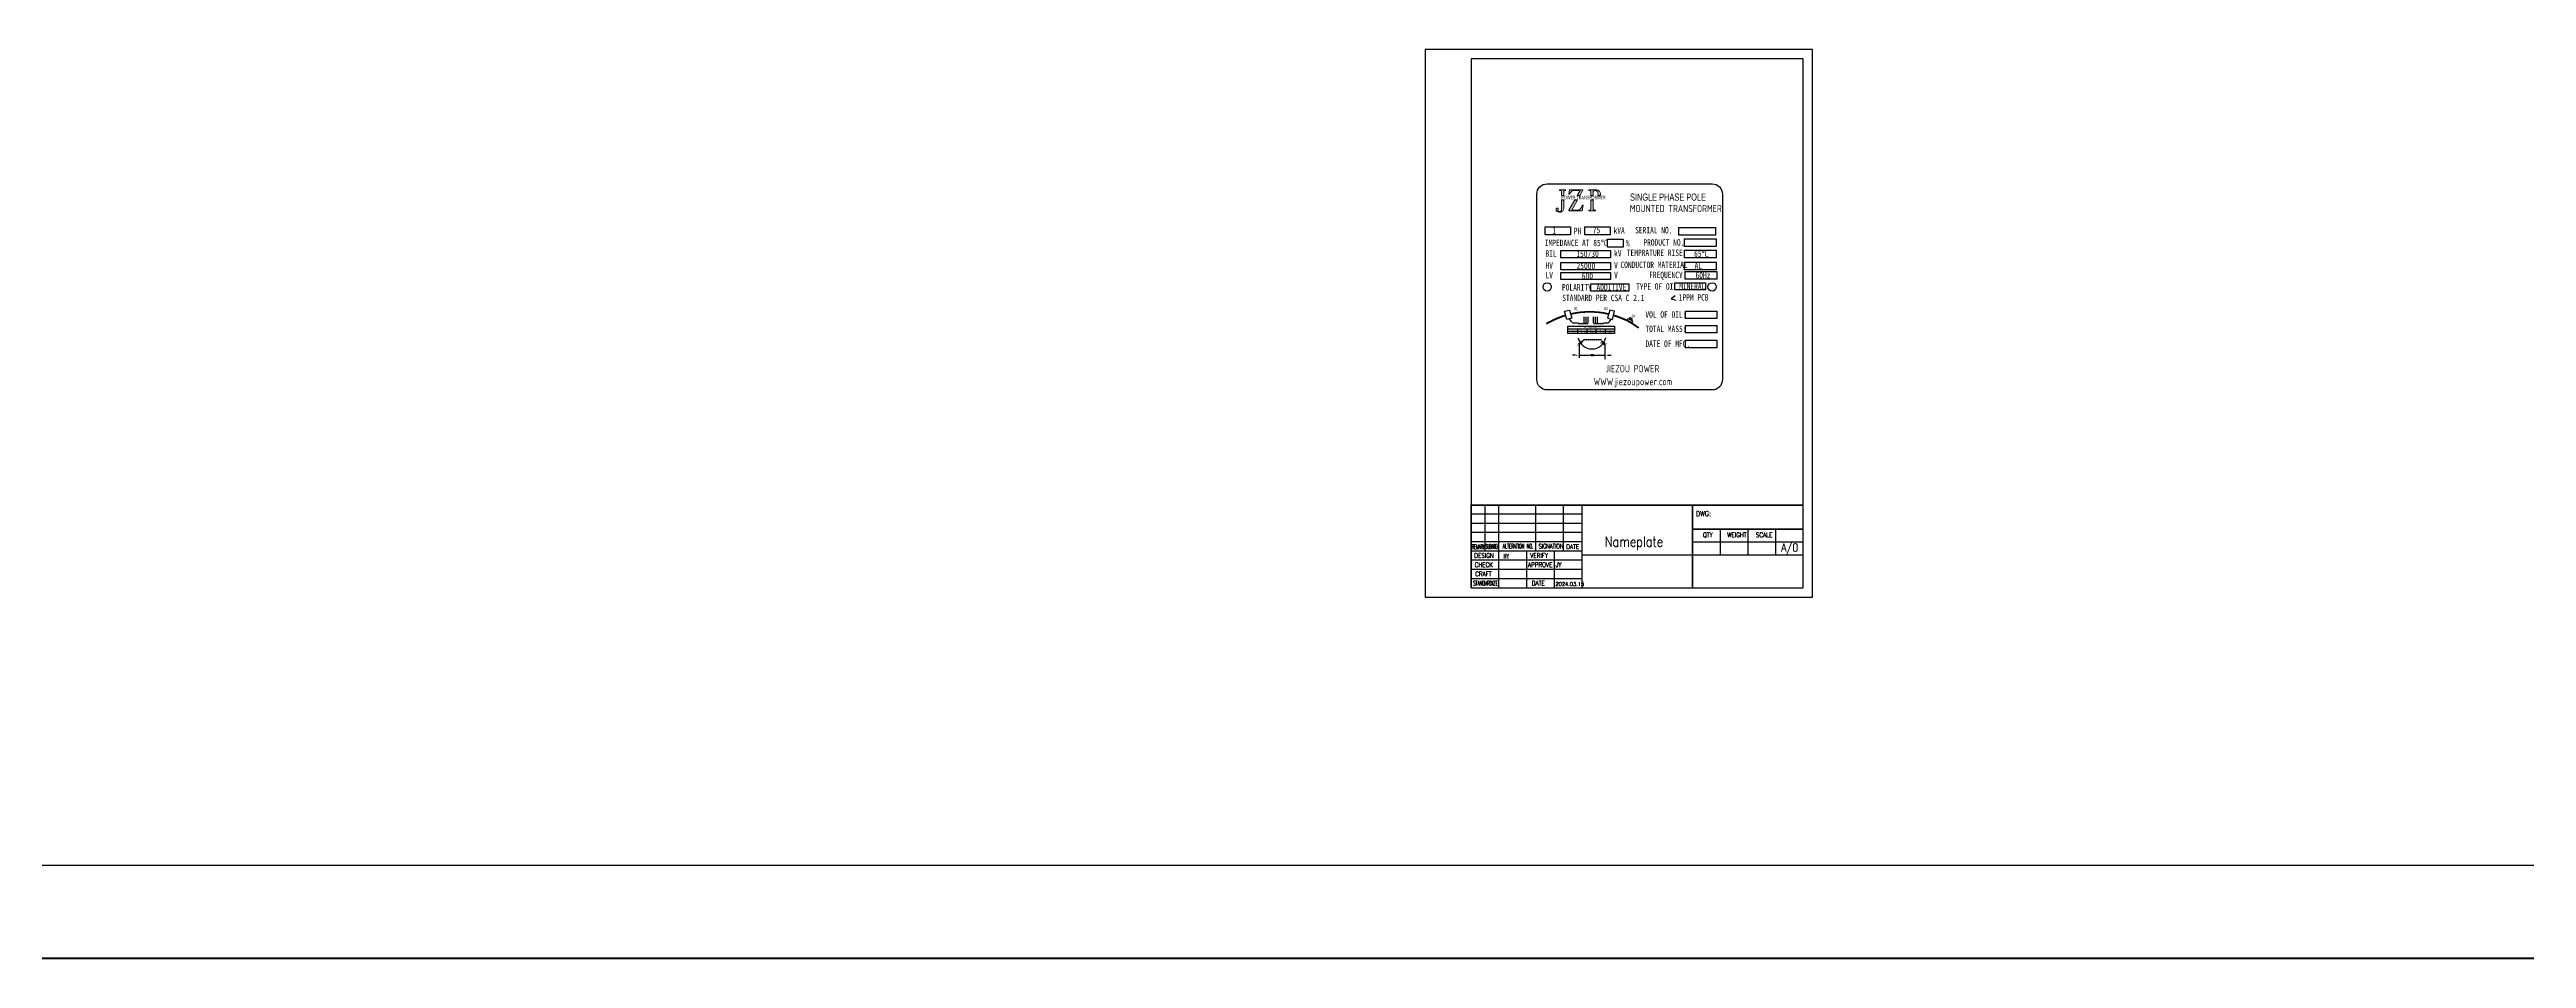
# Model space of a CAD drawing. Header units: millimetres. Extents: x 119255 to 128417, y -8474 to -5389.
# Drawn here: x 120642 to 121843, y -5840 to -5399 of the extents above; entities that cross this region are included whole.
import ezdxf

# ---------------------------------------------------------------- set-up
doc = ezdxf.new("R2010")
doc.units = ezdxf.units.MM
doc.header["$LTSCALE"] = 3
doc.layers.add('INTE_THICK', color=7, linetype='Continuous')
for name, color, linetype, lineweight in [('标注、文本', 3, 'Continuous', 25), ('粗实线', 4, 'Continuous', 53), ('粗实线层', 7, 'Continuous', 50)]:
    doc.layers.add(name, color=color, linetype=linetype, lineweight=lineweight)
doc.styles.add('PC_TEXTSTYLE', font='ISOCP.SHX', dxfattribs={"width": 0.707, "bigfont": 'GBCBIG.SHX'})
doc.styles.get("Standard").update_dxf_attribs({"font": 'txt', "bigfont": 'gbcbig.shx'})
doc.styles.add('TEXTSTYLE_3', font='txt', dxfattribs={"width": 0.8, "bigfont": 'hztxt.shx'})
doc.styles.add('TEXTSTYLE_4', font='txt', dxfattribs={"width": 0.65, "bigfont": 'hztxt.shx'})
doc.styles.add('TEXTSTYLE_5', font='txt', dxfattribs={"width": 0.45, "bigfont": 'hztxt.shx'})
doc.styles.add('TEXTSTYLE_7', font='txt', dxfattribs={"width": 0.75, "bigfont": 'hztxt.shx'})
doc.styles.add('TH_GBDIM', font='romans.shx', dxfattribs={"width": 0.8, "bigfont": 'gbcbig.shx'})

msp = doc.modelspace()

# ---------------------------------------------------------------- hatches: boundary and pattern name
at = {"layer": '标注、文本'}
h = msp.add_hatch(color=256, dxfattribs=at)
h.dxf.hatch_style = 1
h.paths.add_polyline_path([(121376.15, -5471.79), (121375.02, -5471.79), (121375.02, -5476.49), (121374.99, -5476.92), (121374.9, -5477.21, -0.5648533), (121373.25, -5476.93), (121373.34, -5476.63), (121373.41, -5476.4), (121373.41, -5476.07), (121373.37, -5475.94), (121373.16, -5475.74), (121373.07, -5475.71), (121372.78, -5475.8), (121372.69, -5475.88), (121372.5, -5476.17), (121372.46, -5476.28), (121372.42, -5476.61), (121372.49, -5476.94), (121372.58, -5477.13), (121372.77, -5477.35, 0.2011956), (121374.87, -5477.59), (121375.15, -5477.49), (121375.4, -5477.34), (121375.61, -5477.14), (121375.8, -5476.88), (121375.95, -5476.56), (121375.99, -5476.46), (121376.08, -5476.13), (121376.13, -5475.77), (121376.15, -5475.39)])
h.paths.add_polyline_path([(121376.24, -5467.59), (121376.27, -5467.52), (121376.49, -5467.32), (121376.69, -5467.28), (121377.04, -5467.25), (121377.04, -5466.94), (121374.08, -5466.94), (121374.08, -5467.25), (121374.33, -5467.27), (121374.58, -5467.31), (121374.58, -5467.31), (121374.86, -5467.47), (121374.98, -5467.81), (121375.01, -5468.08), (121375.02, -5468.5), (121375.02, -5469.78), (121376.15, -5469.78), (121376.15, -5468.33), (121376.15, -5468.3), (121376.17, -5467.88)])
h.paths.add_polyline_path([(121385.43, -5467.16), (121385.43, -5466.94), (121378.94, -5466.94), (121378.62, -5469.14), (121378.94, -5469.14), (121378.95, -5469.12), (121379.07, -5468.86), (121379.27, -5468.48), (121379.27, -5468.47), (121379.44, -5468.22), (121379.67, -5467.94), (121379.82, -5467.8), (121380.06, -5467.62), (121380.35, -5467.45), (121380.61, -5467.34), (121380.89, -5467.27), (121381.19, -5467.25), (121384.02, -5467.25), (121382.6, -5469.78), (121383.96, -5469.78)])
h.paths.add_polyline_path([(121382.84, -5471.79), (121381.48, -5471.79), (121378.65, -5476.87), (121378.65, -5477.18), (121385.13, -5477.18), (121385.49, -5474.44), (121385.13, -5474.44), (121385.02, -5474.76), (121384.87, -5475.1), (121384.84, -5475.17), (121384.68, -5475.49), (121384.51, -5475.78), (121384.31, -5476.05), (121384.11, -5476.29), (121383.91, -5476.48), (121383.66, -5476.68), (121383.43, -5476.78), (121383.29, -5476.81), (121383.01, -5476.86), (121382.68, -5476.87), (121380, -5476.87)])
h.paths.add_polyline_path([(121390.65, -5467.38), (121390.86, -5467.28), (121391.2, -5467.25), (121391.49, -5467.26), (121391.75, -5467.31), (121391.93, -5467.38), (121392.2, -5467.57), (121392.39, -5467.79), (121392.55, -5468.06), (121392.66, -5468.36), (121392.73, -5468.71), (121392.75, -5469.11), (121392.75, -5469.16), (121392.72, -5469.56), (121392.68, -5469.78), (121393.87, -5469.78), (121393.94, -5469.47), (121393.96, -5469.1), (121393.96, -5468.98), (121393.91, -5468.62), (121393.81, -5468.29), (121393.77, -5468.2), (121393.61, -5467.9), (121393.41, -5467.64), (121393.37, -5467.6), (121393.13, -5467.38), (121392.87, -5467.21), (121392.61, -5467.09), (121392.34, -5467.03), (121392.17, -5467.01), (121391.8, -5466.97), (121391.52, -5466.95), (121391.35, -5466.94), (121388.26, -5466.94), (121388.26, -5467.25), (121388.45, -5467.25), (121388.76, -5467.29), (121388.98, -5467.37), (121389.09, -5467.46), (121389.24, -5467.75), (121389.25, -5467.85), (121389.27, -5468.17), (121389.28, -5468.63), (121389.28, -5469.78), (121390.39, -5469.78), (121390.39, -5468.58), (121390.39, -5468.5), (121390.4, -5468.08), (121390.44, -5467.78), (121390.47, -5467.65)])
h.paths.add_polyline_path([(121390.39, -5471.79), (121389.28, -5471.79), (121389.28, -5475.88), (121389.27, -5476.02), (121389.24, -5476.36), (121389.1, -5476.65), (121389.08, -5476.67), (121388.81, -5476.8), (121388.6, -5476.83), (121388.26, -5476.85), (121388.26, -5477.16), (121391.53, -5477.16), (121391.53, -5476.85), (121391.37, -5476.84), (121391.07, -5476.82), (121390.95, -5476.8), (121390.68, -5476.72), (121390.48, -5476.46), (121390.43, -5476.33), (121390.39, -5475.94)])

# ---------------------------------------------------------------- linework, layer by layer
at = {"color": 7, "linetype": 'Continuous'}
for p, q in [((121331.25, -5619.86), (121492.28, -5619.86)), ((121331.25, -5660.11), (121331.25, -5619.86)), ((121331.25, -5619.92), (121492.28, -5619.92)), ((121337.96, -5642.22), (121337.96, -5619.86)), ((121344.67, -5660.11), (121344.67, -5619.86)), ((121362.56, -5642.22), (121362.56, -5619.86)), ((121375.98, -5642.22), (121375.98, -5619.86)), ((121384.93, -5619.86), (121384.93, -5660.11)), ((121384.95, -5619.88), (121384.95, -5660.14)), ((121384.95, -5619.88), (121492.3, -5619.88)), ((121438.61, -5660.11), (121438.61, -5619.86)), ((121438.62, -5619.88), (121438.62, -5660.14)), ((121384.93, -5624.33), (121331.25, -5624.33)), ((121384.93, -5628.8), (121331.25, -5628.8)), ((121384.93, -5633.27), (121331.25, -5633.27)), ((121438.61, -5631.49), (121492.28, -5631.49)), ((121438.62, -5631.51), (121492.3, -5631.51)), ((121452.02, -5631.49), (121452.02, -5644.01)), ((121452.04, -5631.51), (121452.04, -5644.04)), ((121465.44, -5631.49), (121465.44, -5644.01)), ((121465.46, -5631.51), (121465.46, -5644.04)), ((121478.86, -5631.49), (121478.86, -5644.01)), ((121478.88, -5631.51), (121478.88, -5644.04)), ((121384.93, -5637.75), (121331.25, -5637.75)), ((121384.93, -5642.22), (121331.25, -5642.22)), ((121358.09, -5642.22), (121358.09, -5660.11)), ((121371.51, -5642.22), (121371.51, -5660.11)), ((121384.93, -5644.01), (121492.28, -5644.01)), ((121384.95, -5644.04), (121492.3, -5644.04)), ((121438.61, -5637.75), (121492.28, -5637.75)), ((121438.62, -5637.78), (121492.3, -5637.78)), ((121384.93, -5646.69), (121331.25, -5646.69)), ((121384.93, -5651.17), (121331.25, -5651.17)), ((121384.93, -5655.64), (121331.25, -5655.64))]:
    msp.add_line(p, q, dxfattribs=at)
at = {"layer": 'INTE_THICK'}
for p, q in [((121492.28, -5403.37), (121331.25, -5403.37)), ((121331.25, -5403.37), (121331.25, -5660.11)), ((121492.28, -5660.11), (121492.28, -5403.37)), ((121331.25, -5660.11), (121492.28, -5660.11))]:
    msp.add_line(p, q, dxfattribs=at)
at = {"layer": '标注、文本', "color": 3, "lineweight": 0}
for p, q in [((121372.46, -5476.28), (121372.42, -5476.61)), ((121372.42, -5476.61), (121372.49, -5476.94)), ((121372.5, -5476.17), (121372.46, -5476.28)), ((121372.49, -5476.94), (121372.58, -5477.13)), ((121372.69, -5475.88), (121372.5, -5476.17)), ((121372.58, -5477.13), (121372.77, -5477.35)), ((121372.78, -5475.8), (121372.69, -5475.88)), ((121373.07, -5475.71), (121372.78, -5475.8)), ((121373.16, -5475.74), (121373.07, -5475.71)), ((121373.37, -5475.94), (121373.16, -5475.74)), ((121373.25, -5476.93), (121373.34, -5476.63)), ((121373.34, -5476.63), (121373.41, -5476.4)), ((121373.41, -5476.07), (121373.37, -5475.94)), ((121373.41, -5476.4), (121373.41, -5476.07)), ((121377.04, -5466.94), (121374.08, -5466.94)), ((121374.08, -5466.94), (121374.08, -5467.25)), ((121374.08, -5467.25), (121374.33, -5467.27)), ((121374.33, -5467.27), (121374.58, -5467.31)), ((121374.58, -5467.31), (121374.58, -5467.31)), ((121374.58, -5467.31), (121374.85, -5467.47)), ((121374.85, -5467.47), (121374.86, -5467.48)), ((121374.86, -5467.48), (121374.98, -5467.81)), ((121374.87, -5477.59), (121375.15, -5477.49)), ((121374.99, -5476.92), (121374.9, -5477.21)), ((121374.98, -5467.81), (121375.01, -5468.08)), ((121375.02, -5476.49), (121374.99, -5476.92)), ((121375.01, -5468.08), (121375.02, -5468.5)), ((121375.02, -5468.5), (121375.02, -5469.78)), ((121375.02, -5471.79), (121375.02, -5476.49)), ((121375.15, -5477.49), (121375.4, -5477.34)), ((121375.4, -5477.34), (121375.61, -5477.14)), ((121375.61, -5477.14), (121375.8, -5476.88)), ((121375.8, -5476.88), (121375.95, -5476.56)), ((121375.95, -5476.56), (121375.99, -5476.46)), ((121375.99, -5476.46), (121376.08, -5476.13)), ((121376.08, -5476.13), (121376.13, -5475.77)), ((121376.13, -5475.77), (121376.15, -5475.39)), ((121376.15, -5468.3), (121376.17, -5467.88)), ((121376.15, -5468.33), (121376.15, -5468.3)), ((121376.15, -5469.78), (121376.15, -5468.33)), ((121376.15, -5475.39), (121376.15, -5471.79)), ((121376.17, -5467.88), (121376.24, -5467.59)), ((121376.24, -5467.59), (121376.27, -5467.52)), ((121376.27, -5467.52), (121376.49, -5467.32)), ((121376.49, -5467.32), (121376.69, -5467.28)), ((121376.69, -5467.28), (121377.04, -5467.25)), ((121377.04, -5467.25), (121377.04, -5466.94)), ((121378.94, -5466.94), (121378.62, -5469.14)), ((121378.62, -5469.14), (121378.94, -5469.14)), ((121381.48, -5471.79), (121378.65, -5476.87)), ((121378.65, -5477.18), (121385.13, -5477.18)), ((121385.43, -5466.94), (121378.94, -5466.94)), ((121378.94, -5469.14), (121378.95, -5469.12)), ((121378.95, -5469.12), (121379.07, -5468.86)), ((121379.07, -5468.86), (121379.27, -5468.48)), ((121379.27, -5468.47), (121379.44, -5468.22)), ((121379.27, -5468.48), (121379.27, -5468.47)), ((121379.44, -5468.22), (121379.67, -5467.94)), ((121379.67, -5467.94), (121379.82, -5467.8)), ((121379.82, -5467.25), (121379.81, -5467.25)), ((121379.82, -5467.8), (121380.06, -5467.62)), ((121380, -5476.87), (121382.84, -5471.79)), ((121382.68, -5476.87), (121380, -5476.87)), ((121380.06, -5467.62), (121380.35, -5467.45)), ((121380.35, -5467.45), (121380.61, -5467.34)), ((121380.61, -5467.34), (121380.89, -5467.27)), ((121380.89, -5467.27), (121381.19, -5467.25)), ((121381.19, -5467.25), (121382.63, -5467.25)), ((121381.19, -5467.25), (121384.02, -5467.25)), ((121384.02, -5467.25), (121382.6, -5469.78)), ((121383.01, -5476.86), (121382.68, -5476.87)), ((121383.29, -5476.81), (121383.01, -5476.86)), ((121383.43, -5476.78), (121383.29, -5476.81)), ((121383.66, -5476.68), (121383.43, -5476.78)), ((121383.91, -5476.48), (121383.66, -5476.68)), ((121384.11, -5476.29), (121383.91, -5476.48)), ((121383.96, -5469.78), (121385.43, -5467.16)), ((121384.31, -5476.05), (121384.11, -5476.29)), ((121384.51, -5475.78), (121384.31, -5476.05)), ((121384.68, -5475.49), (121384.51, -5475.78)), ((121384.84, -5475.17), (121384.68, -5475.49)), ((121384.87, -5475.1), (121384.84, -5475.17)), ((121385.02, -5474.76), (121384.87, -5475.1)), ((121385.13, -5474.44), (121385.02, -5474.76)), ((121385.49, -5474.44), (121385.13, -5474.44)), ((121385.13, -5474.44), (121385.13, -5474.44)), ((121385.13, -5477.18), (121385.49, -5474.44)), ((121385.43, -5467.16), (121385.43, -5466.94)), ((121391.35, -5466.94), (121388.26, -5466.94)), ((121388.26, -5466.94), (121388.26, -5467.25)), ((121388.26, -5467.25), (121388.45, -5467.25)), ((121388.6, -5476.83), (121388.26, -5476.85)), ((121388.26, -5476.85), (121388.26, -5477.16)), ((121388.26, -5477.16), (121391.53, -5477.16)), ((121388.45, -5467.25), (121388.76, -5467.29)), ((121388.81, -5476.8), (121388.6, -5476.83)), ((121388.76, -5467.29), (121388.98, -5467.37)), ((121389.08, -5476.67), (121388.81, -5476.8)), ((121388.98, -5467.37), (121389.09, -5467.46)), ((121389.1, -5476.65), (121389.08, -5476.67)), ((121389.09, -5467.46), (121389.24, -5467.75)), ((121389.24, -5476.36), (121389.1, -5476.65)), ((121389.24, -5467.75), (121389.25, -5467.85)), ((121389.27, -5476.02), (121389.24, -5476.36)), ((121389.25, -5467.85), (121389.27, -5468.17)), ((121389.27, -5468.17), (121389.28, -5468.63)), ((121389.28, -5475.88), (121389.27, -5476.02)), ((121389.28, -5468.63), (121389.28, -5469.78)), ((121389.28, -5471.79), (121389.28, -5475.88)), ((121390.39, -5468.5), (121390.4, -5468.08)), ((121390.39, -5468.58), (121390.39, -5468.5)), ((121390.39, -5469.78), (121390.39, -5468.58)), ((121390.39, -5475.94), (121390.39, -5471.79)), ((121390.43, -5476.33), (121390.39, -5475.94)), ((121390.4, -5468.08), (121390.44, -5467.78)), ((121390.48, -5476.46), (121390.43, -5476.33)), ((121390.44, -5467.78), (121390.47, -5467.65)), ((121390.47, -5467.65), (121390.65, -5467.38)), ((121390.67, -5476.71), (121390.48, -5476.46)), ((121390.65, -5467.38), (121390.86, -5467.28)), ((121390.68, -5476.72), (121390.67, -5476.71)), ((121390.95, -5476.8), (121390.68, -5476.72)), ((121390.86, -5467.28), (121391.2, -5467.25)), ((121391.07, -5476.82), (121390.95, -5476.8)), ((121391.37, -5476.84), (121391.07, -5476.82)), ((121391.2, -5467.25), (121391.49, -5467.26)), ((121391.52, -5466.95), (121391.35, -5466.94)), ((121391.53, -5476.85), (121391.37, -5476.84)), ((121391.49, -5467.26), (121391.75, -5467.31)), ((121391.8, -5466.97), (121391.52, -5466.95)), ((121391.53, -5477.16), (121391.53, -5476.85)), ((121391.75, -5467.31), (121391.93, -5467.38)), ((121392.17, -5467.01), (121391.8, -5466.97)), ((121391.93, -5467.38), (121392.2, -5467.57)), ((121392.34, -5467.03), (121392.17, -5467.01)), ((121392.2, -5467.57), (121392.39, -5467.79)), ((121392.61, -5467.09), (121392.34, -5467.03)), ((121392.39, -5467.79), (121392.55, -5468.06)), ((121392.55, -5468.06), (121392.66, -5468.36)), ((121392.87, -5467.21), (121392.61, -5467.09)), ((121392.66, -5468.36), (121392.73, -5468.71)), ((121392.72, -5469.56), (121392.68, -5469.78)), ((121392.75, -5469.16), (121392.72, -5469.56)), ((121392.73, -5468.71), (121392.75, -5469.11)), ((121392.75, -5469.11), (121392.75, -5469.16)), ((121393.13, -5467.38), (121392.87, -5467.21)), ((121393.37, -5467.6), (121393.13, -5467.38)), ((121393.41, -5467.64), (121393.37, -5467.6)), ((121393.61, -5467.9), (121393.41, -5467.64)), ((121393.77, -5468.2), (121393.61, -5467.9)), ((121393.81, -5468.29), (121393.77, -5468.2)), ((121393.91, -5468.62), (121393.81, -5468.29)), ((121393.87, -5469.78), (121393.94, -5469.47)), ((121393.96, -5468.98), (121393.91, -5468.62)), ((121393.94, -5469.47), (121393.96, -5469.1)), ((121393.96, -5469.1), (121393.96, -5468.98))]:
    msp.add_line(p, q, dxfattribs=at)
at = {"layer": '标注、文本'}
for p, q in [((121375.02, -5469.78), (121376.15, -5469.78)), ((121375.02, -5471.79), (121376.15, -5471.79)), ((121378.65, -5476.87), (121378.65, -5477.18)), ((121381.48, -5471.79), (121382.84, -5471.79)), ((121382.6, -5469.78), (121383.96, -5469.78)), ((121389.28, -5469.78), (121390.39, -5469.78)), ((121389.28, -5471.79), (121390.39, -5471.79)), ((121392.68, -5469.78), (121393.87, -5469.78)), ((121404.99, -5490.98), (121404.99, -5494.85)), ((121434.58, -5496.21), (121434.58, -5499.89)), ((121434.59, -5490.78), (121434.59, -5494.46)), ((121389.33, -5512.59), (121407.73, -5512.59)), ((121389.33, -5516.06), (121389.33, -5512.59)), ((121407.73, -5512.59), (121407.73, -5516.06)), ((121430.03, -5512.04), (121444.93, -5512.04)), ((121430.03, -5515.51), (121430.03, -5512.04)), ((121434.58, -5502.08), (121434.58, -5505.76)), ((121434.87, -5506.56), (121434.87, -5510.24)), ((121444.93, -5512.04), (121444.93, -5515.51)), ((121407.73, -5516.06), (121389.33, -5516.06)), ((121430.19, -5518.47), (121428.22, -5519.92)), ((121428.22, -5519.92), (121430.4, -5520.43)), ((121444.93, -5515.51), (121430.03, -5515.51)), ((121378.04, -5534.32), (121400.72, -5534.32)), ((121378.04, -5535.48), (121400.72, -5535.48)), ((121378.8, -5529.56), (121379.5, -5530.61)), ((121381.16, -5531.51), (121383.14, -5531.51)), ((121382.79, -5534.32), (121382.79, -5536.72)), ((121386.06, -5531.51), (121386.06, -5528.53)), ((121387.03, -5531.51), (121387.03, -5528.53)), ((121387.27, -5534.32), (121387.27, -5536.72)), ((121388, -5531.51), (121388, -5528.53)), ((121390.58, -5531.51), (121390.58, -5528.53)), ((121391.55, -5531.51), (121391.55, -5528.53)), ((121391.75, -5534.32), (121391.75, -5536.72)), ((121392.53, -5531.51), (121392.53, -5528.53)), ((121395.45, -5531.51), (121396.86, -5531.51)), ((121396.24, -5534.32), (121396.24, -5536.72)), ((121398.73, -5530.22), (121398.95, -5529.66)), ((121434.93, -5525.77), (121434.93, -5529.45)), ((121434.93, -5532.74), (121434.93, -5536.42)), ((121383.53, -5541.72), (121383.53, -5548.39)), ((121383.53, -5547.23), (121388.55, -5547.23)), ((121385.72, -5540.11), (121384.77, -5540.89)), ((121390.9, -5547.23), (121396.02, -5547.23)), ((121394.48, -5540.11), (121394.78, -5540.89)), ((121396.02, -5541.72), (121396.02, -5549.12)), ((121434.93, -5539.91), (121434.93, -5543.59)), ((123044.2, -5794.75), (119255.17, -5794.75))]:
    msp.add_line(p, q, dxfattribs=at)
at = {"layer": '标注、文本', "color": 3}
for p, q in [((121381.88, -5547.19), (121380.38, -5547.19)), ((121397.66, -5547.19), (121399.16, -5547.19))]:
    msp.add_line(p, q, dxfattribs=at)
at = {"layer": '标注、文本'}
msp.add_lwpolyline([(121368.07, -5464.05), (121448.07, -5464.05, -0.4142136), (121453.07, -5469.05), (121453.07, -5559.05, -0.4142136), (121448.07, -5564.05), (121368.07, -5564.05, -0.4142136), (121363.07, -5559.05), (121363.07, -5469.05, -0.4142136)], format="xyb", close=True, dxfattribs=at)
for points in [[(121367.12, -5484.85), (121379.4, -5484.85), (121379.4, -5488.72), (121367.12, -5488.72)], [(121386.38, -5484.85), (121398.65, -5484.85), (121398.65, -5488.72), (121386.38, -5488.72)], [(121431.88, -5485.2), (121449.79, -5485.2), (121449.79, -5488.88), (121431.88, -5488.88)], [(121374.71, -5496.43), (121398.78, -5496.43), (121398.78, -5499.91), (121374.71, -5499.91)], [(121374.71, -5502.27), (121398.78, -5502.27), (121398.78, -5505.74), (121374.71, -5505.74)], [(121374.71, -5507), (121398.78, -5507), (121398.78, -5510.48), (121374.71, -5510.48)], [(121376.56, -5525.9), (121378.93, -5525.27), (121379.99, -5529.24), (121377.61, -5529.87)], [(121400.81, -5525.9), (121398.43, -5525.27), (121397.38, -5529.24), (121399.76, -5529.87)], [(121378.04, -5533.15), (121400.72, -5533.15), (121400.72, -5536.72), (121378.04, -5536.72)], [(121407.35, -5529.4), (121409.52, -5530.57), (121408.96, -5531.61), (121406.79, -5530.44)], [(121408.28, -5528.92), (121409.32, -5529.48), (121408.91, -5530.24), (121407.87, -5529.68)], [(121384.61, -5540.64), (121384.93, -5541.13), (121383.69, -5541.96), (121383.37, -5541.48)], [(121394.94, -5540.64), (121394.62, -5541.13), (121395.86, -5541.96), (121396.18, -5541.48)]]:
    msp.add_lwpolyline(points, close=True, dxfattribs=at)
for points in [[(121404.99, -5494.85), (121397.35, -5494.85), (121397.35, -5490.98), (121404.99, -5490.98)], [(121434.58, -5496.21), (121450.03, -5496.21), (121450.03, -5499.89), (121434.58, -5499.89)], [(121434.59, -5490.78), (121450.04, -5490.78), (121450.04, -5494.46), (121434.59, -5494.46)], [(121434.58, -5502.08), (121450.03, -5502.08), (121450.03, -5505.76), (121434.58, -5505.76)], [(121434.87, -5506.56), (121450.32, -5506.56), (121450.32, -5510.24), (121434.87, -5510.24)], [(121434.93, -5525.77), (121450.38, -5525.77), (121450.38, -5529.45), (121434.93, -5529.45)], [(121434.93, -5532.74), (121450.38, -5532.74), (121450.38, -5536.42), (121434.93, -5536.42)], [(121434.93, -5539.91), (121450.38, -5539.91), (121450.38, -5543.59), (121434.93, -5543.59)]]:
    msp.add_lwpolyline(points, dxfattribs=at)
for centre in [(121368.07, -5514.05), (121448.07, -5514.05)]:
    msp.add_circle(centre, 2, dxfattribs=at)
for centre, radius, start, end in [((121374.11, -5474.96), 2.73, 240.63938, 286.14253), ((121374.16, -5476.57), 0.976, 201.48435, 319.32465), ((121381.16, -5529.51), 2, 213.55601, 270), ((121383.63, -5531.51), 0.485, 180, 0), ((121384.6, -5531.51), 0.485, 180, 0), ((121385.58, -5531.51), 0.485, 180, 0), ((121386.55, -5531.51), 0.485, 180, 0), ((121387.52, -5531.51), 0.485, 180, 0), ((121391.07, -5531.51), 0.485, 180, 0), ((121392.04, -5531.51), 0.485, 180, 0), ((121393.01, -5531.51), 0.485, 180, 0), ((121393.99, -5531.51), 0.485, 180, 0), ((121394.96, -5531.51), 0.485, 180, 0), ((121396.86, -5529.51), 2, 270, 339.0548), ((121389.79, -5537.34), 6.79, 191.61474, 348.65109), ((121386.21, -5540.11), 0.485, 360, 180), ((121387.18, -5540.11), 0.485, 360, 180), ((121388.16, -5540.11), 0.485, 360, 180), ((121389.13, -5540.11), 0.485, 360, 180), ((121390.1, -5540.11), 0.485, 360, 180), ((121391.07, -5540.11), 0.485, 360, 180), ((121392.05, -5540.11), 0.485, 360, 180), ((121393.02, -5540.11), 0.485, 360, 180), ((121393.99, -5540.11), 0.485, 360, 180)]:
    msp.add_arc(centre, radius, start, end, dxfattribs=at)
at = {"layer": '标注、文本', "color": 3}
for points in [[(121382.03, -5546.96), (121382.03, -5547.42), (121383.4, -5547.19)], [(121397.52, -5546.96), (121397.52, -5547.42), (121396.15, -5547.19)]]:
    msp.add_solid(points, dxfattribs=at)
at = {"layer": '粗实线'}
msp.add_line((122999.1, -5839.86), (119480.7, -5839.86), dxfattribs=at)
at = {"layer": '粗实线', "ltscale": 2}
for start, end in [(106.55111, 120.99031), (76.91188, 103.08812), (54.11891, 73.44889)]:
    msp.add_arc((121388.68, -5566.93), 40.71, start, end, dxfattribs=at)
at = {"layer": '粗实线层', "color": 1, "lineweight": -3}
for p, q in [((121496.75, -5398.9), (121308.89, -5398.9)), ((121308.89, -5398.9), (121308.89, -5664.59)), ((121496.75, -5664.59), (121496.75, -5398.9)), ((121308.89, -5664.59), (121496.75, -5664.59))]:
    msp.add_line(p, q, dxfattribs=at)

# ---------------------------------------------------------------- texts
at = {"color": 7}
for s, height, style, width, p in [('DWG:', 2.5, 'TEXTSTYLE_7', 0.8, (121440.24, -5625.3)), ('REMARK', 2.236, 'TEXTSTYLE_5', 0.45, (121331.55, -5641.22)), ('SUBAREA', 2.236, 'TEXTSTYLE_5', 0.4, (121338.18, -5641.1)), ('ALTERATION NO.', 2.2365, 'TEXTSTYLE_3', 0.5, (121346.59, -5640.98)), ('SIGNATION', 2.236, 'TEXTSTYLE_4', 0.65, (121363.96, -5641)), ('Nameplate', 5, 'TEXTSTYLE_7', 0.8, (121396.02, -5640.14)), ('STANDARDIZE', 2.2365, 'TEXTSTYLE_3', 0.5, (121332.22, -5658.9))]:
    msp.add_text(s, height=height, dxfattribs=dict(at, style=style, width=width)).set_placement(p)
for s, height, width, p in [('QTY', 2.236, 0.8, (121443.59, -5635.51)), ('WEIGHT', 2.236, 0.8, (121455.42, -5635.51)), ('SCALE', 2.236, 0.8, (121469.29, -5635.51)), ('DESIGN', 2.236, 0.8, (121332.73, -5645.48)), ('HY', 2.236, 0.55, (121346.93, -5645.81)), ('VERIFY', 2.236, 0.8, (121359.83, -5645.48)), ('DATE', 2.236, 0.8, (121377.33, -5641.2)), ('A/0', 4, 0.8, (121481.57, -5642.48)), ('CHECK', 2.236, 0.8, (121332.94, -5649.95)), ('CRAFT', 2.236, 0.8, (121333.17, -5654.43)), ('APPROVE', 2.236, 0.8, (121358.73, -5649.95)), ('DATE', 2.236, 0.8, (121360.61, -5658.9)), ('JY', 2.236, 0.8, (121372.15, -5649.95))]:
    msp.add_text(s, height=height, dxfattribs=dict(at, width=width)).set_placement(p)
msp.add_text('2024.03.15', height=1.8, dxfattribs=at).set_placement((121372.12, -5659.13))
at = {"layer": '标注、文本', "attachment_point": 1, "style": 'PC_TEXTSTYLE'}
for s, width, gutter_width, insert, char_height in [('{\\fLucida Bright|b0|i0|c0|p18;POWER TRANSFORMER}', 20.0156, 8.68, (121374.88, -5469.86), 1.736), ('{\\fISOCPEUR|b0|i0|c0|p34;MOUNTED TRANSFORMER}', 48.5551, 8.68, (121408.13, -5474.29), 3.485), ('{\\fHigh Tower Text|b0|i0|c0|p18;SINGLE PHASE POLE}', 40.1818, 17.43, (121408.26, -5468.75), 3.485), ('{\\fFangSong|b0|i0|c134|p49;1}', 43.6996, 7.81, (121370.59, -5485.11), 3.1365), ('{\\fFangSong|b0|i0|c0|p49;PH}', 43.6996, 7.81, (121380.99, -5485.4), 3.1365), ('{\\fFangSong|b0|i0|c134|p49;75}', 43.6996, 7.81, (121390.23, -5484.92), 3.1365), ('{\\fFangSong|b0|i0|c0|p49;kVA}', 48.5551, 8.68, (121400.26, -5485.14), 3.1365), ('{\\fFangSong|b0|i0|c134|p49;SERIAL NO.}', 48.5551, 8.68, (121410.73, -5484.99), 3.1365), ('{\\fFangSong|b0|i0|c134|p49;IMPEDANCE AT 85\\fISOCPEUR|b0|i0|c0|p34;%%DC}', 48.5551, 8.68, (121366.91, -5491.15), 3.1365), ('{\\fFangSong|b0|i0|c134|p49;BIL}', 48.5551, 8.68, (121367.26, -5496.27), 3.1365), ('{\\fFangSong|b0|i0|c134|p49;150/30}', 39.9569, 7.14, (121382.25, -5496.39), 3.1365), ('{\\fFangSong|b0|i0|c0|p49;kV}', 48.5551, 8.68, (121400.54, -5496.15), 3.1365), ('{\\fFangSong|b0|i0|c134|p49;%}', 48.5551, 8.68, (121406.21, -5491.31), 3.1365), ('{\\fFangSong|b0|i0|c134|p49;TEMPRATURE RISE}', 48.5551, 8.68, (121406.68, -5495.92), 3.1365), ('{\\fFangSong|b0|i0|c134|p49;PRODUCT NO.}', 48.5551, 8.68, (121414.72, -5490.92), 3.1365), ('{\\fFangSong|b0|i0|c134|p49;65\\fISOCPEUR|b0|i0|c0|p34;%%DC}', 48.5551, 8.68, (121439.36, -5496.37), 3.1365), ('{\\fFangSong|b0|i0|c134|p49;HV}', 48.5551, 8.68, (121367.26, -5502.11), 3.1365), ('{\\fFangSong|b0|i0|c134|p49;LV}', 48.5551, 8.68, (121367.26, -5506.84), 3.1365), ('{\\fFangSong|b0|i0|c134|p49;POLARITY }', 48.5551, 8.68, (121375.25, -5512.7), 3.1365), ('{\\fFangSong|b0|i0|c134|p49;25000}', 39.9569, 7.14, (121382.32, -5502.28), 3.1365), ('{\\fFangSong|b0|i0|c134|p49;600}', 39.9569, 7.14, (121384.88, -5507.17), 3.1365), ('{\\fFangSong|b0|i0|c134|p49;ADDITIVE}', 39.9569, 7.14, (121391.98, -5512.67), 3.1365), ('{\\fFangSong|b0|i0|c0|p49;V}', 48.5551, 8.68, (121400.54, -5501.99), 3.1365), ('{\\fFangSong|b0|i0|c0|p49;V}', 48.5551, 8.68, (121400.54, -5506.72), 3.1365), ('{\\fFangSong|b0|i0|c134|p49;CONDUCTOR MATERIAL}', 48.5551, 8.68, (121403.61, -5501.79), 3.1365), ('{\\fFangSong|b0|i0|c134|p49;TYPE OF OIL}', 48.5551, 8.68, (121411.18, -5512.28), 3.1365), ('{\\fFangSong|b0|i0|c134|p49;FREQUENCY}', 48.5551, 8.68, (121417.52, -5506.68), 3.1365), ('{\\fFangSong|b0|i0|c134|p49;MINERAL}', 39.9569, 7.14, (121432.1, -5512.12), 3.1365), ('{\\fFangSong|b0|i0|c134|p49;AL}', 48.5551, 8.68, (121439.57, -5502.17), 3.1365), ('{\\fFangSong|b0|i0|c134|p49;60Hz}', 48.5551, 8.68, (121440.03, -5506.78), 3.1365), ('{\\fFangSong|b0|i0|c134|p49;STANDARD PER CSA C 2.1}', 48.5551, 8.68, (121375.38, -5517.82), 3.1365), ('{\\fFangSong|b0|i0|c134|p49;H1}', 24.2775, 4.34, (121381.13, -5523.81), 1.5683), ('{\\fFangSong|b0|i0|c134|p49;H2}', 24.2775, 4.34, (121395.67, -5523.76), 1.5683), ('{\\fFangSong|b0|i0|c134|p49;1PPM PCB}', 48.5551, 8.68, (121431.86, -5517.6), 3.1365), ('{\\fFangSong|b0|i0|c134|p49;105%}', 13.3233, 2.38, (121379.7, -5535.66), 0.8606), ('{\\fFangSong|b0|i0|c134|p49;1}', 13.3233, 2.38, (121380.16, -5534.41), 0.8606), ('{\\fFangSong|b0|i0|c134|p49;102.5%}', 13.3233, 2.38, (121384.09, -5535.66), 0.8606), ('{\\fFangSong|b0|i0|c134|p49;2}', 13.3233, 2.38, (121384.6, -5534.44), 0.8606), ('{\\fFangSong|b0|i0|c134|p49;TAP SELECTOM (SP)}', 13.3233, 2.38, (121385.95, -5533.19), 0.8606), ('{\\fFangSong|b0|i0|c134|p49;3}', 13.3233, 2.38, (121388.96, -5534.43), 0.8606), ('{\\fFangSong|b0|i0|c134|p49;100%}', 13.3233, 2.38, (121388.97, -5535.68), 0.8606), ('{\\fFangSong|b0|i0|c134|p49;97.5%}', 13.3233, 2.38, (121392.97, -5535.66), 0.8606), ('{\\fFangSong|b0|i0|c134|p49;4}', 13.3233, 2.38, (121393.72, -5534.42), 0.8606), ('{\\fFangSong|b0|i0|c134|p49;95%}', 13.3233, 2.38, (121397.79, -5535.66), 0.8606), ('{\\fFangSong|b0|i0|c134|p49;5}', 13.3233, 2.38, (121398.39, -5534.46), 0.8606), ('{\\fFangSong|b0|i0|c134|p49;VOL OF OIL:}', 48.5551, 8.68, (121415.72, -5525.89), 3.1365), ('{\\fFangSong|b0|i0|c134|p49;TOTAL MASS:}', 48.5551, 8.68, (121415.72, -5532.85), 3.1365), ('{\\fFangSong|b0|i0|c134|p49;X2}', 13.3233, 2.38, (121382.58, -5541.98), 0.8606), ('{\\fFangSong|b0|i0|c134|p49;D}', 13.3233, 2.38, (121393.97, -5540.84), 0.8606), ('{\\fFangSong|b0|i0|c134|p49;X1}', 13.3233, 2.38, (121396.64, -5541.23), 0.8606), ('{\\fFangSong|b0|i0|c134|p49;DATE OF MFG.}', 48.5551, 8.68, (121415.72, -5540.03), 3.1365), ('{\\fISOCPEUR|b0|i0|c0|p34;WWW.jiezoupower.com}', 48.5551, 8.68, (121390.61, -5558.26), 3.485), ('{\\fISOCPEUR|b0|i0|c0|p34;JIEZOU POWER}', 48.5551, 8.68, (121396.36, -5552), 3.485)]:
    msp.add_mtext_dynamic_manual_height_columns(s, width=width, gutter_width=gutter_width, heights=[0], dxfattribs=dict(at, insert=insert, char_height=char_height))
at = {"layer": '标注、文本', "insert": (121409.38, -5527.17), "char_height": 1.5683, "attachment_point": 1, "rotation": 332.46241, "style": 'PC_TEXTSTYLE'}
msp.add_mtext_dynamic_manual_height_columns('{\\fFangSong|b0|i0|c134|p49;SP}', width=24.2775, gutter_width=4.34, heights=[0], dxfattribs=at)
at = {"layer": '标注、文本', "color": 2, "insert": (121389.7, -5547.18), "char_height": 0.777, "attachment_point": 5, "style": 'TH_GBDIM'}
msp.add_mtext('120', dxfattribs=at)

doc.saveas('drawing.dxf')
